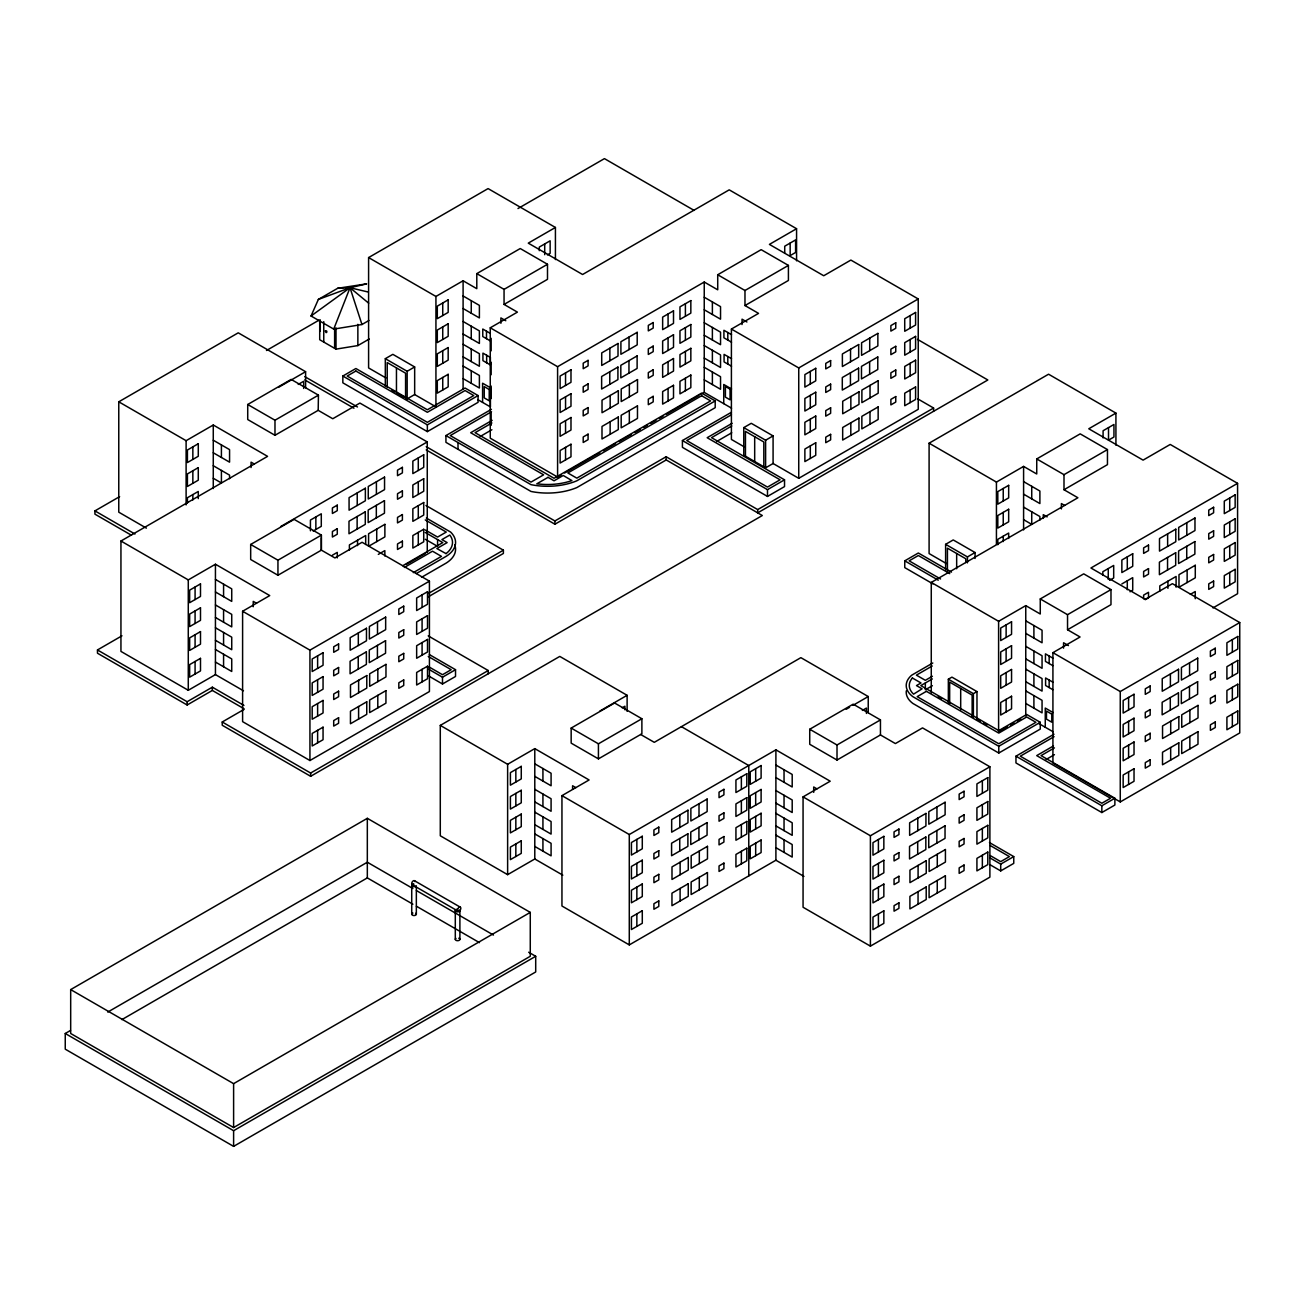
<?xml version="1.0" encoding="UTF-8"?>
<svg xmlns="http://www.w3.org/2000/svg" width="1305" height="1305" viewBox="0 0 1305 1305"><rect width="100%" height="100%" fill="white"/><g stroke="black" fill="none" stroke-linecap="round" stroke-linejoin="round"><path stroke-width="1.5" d="M318.192 410.341L318.436 395.154L291.162 379.412L247.722 404.501L247.722 419.541L274.98 435.283L318.192 410.341L332.759 418.742L359.903 403.066L427.257 441.938L427.257 552.325M333.721 329.105L350.017 287.736L366.64 283.87L337.669 288.291L318.355 299.432L311.047 316.006L333.721 329.105L361.958 324.521L368.923 320.492M416.262 885.704L416.034 886.03A2.3 1.338 0 0 1 412.201 886.177A2.3 1.338 0 0 1 413.44 884.072M912.423 678.013L911.461 679.187A28.547 16.476 0 0 0 912.13 692.629L913.565 694.146L922.08 688.812L916.485 685.582L921.004 682.972L912.358 677.98M311.047 316.006L350.017 287.736L367.733 291.912M146.388 528.134L118.771 512.18L118.771 401.81L238.244 332.824L305.598 371.697L305.598 387.764M385.921 377.944L368.597 367.945L368.597 257.574L488.086 188.589L555.424 227.462L555.424 259.581M266.481 350.49L318.942 320.198M517.987 208.539L604.443 158.623L694.146 210.415M118.771 401.81L186.109 440.682L213.27 425.006L267.574 456.358L120.941 541.02L120.941 651.407L188.279 690.28L215.439 674.603L243.464 690.785M278.438 387.389L305.598 371.697M368.597 257.574L435.935 296.447L463.096 280.771L476.798 288.682L476.798 273.626L520.238 248.537L547.496 264.279L547.496 279.335L504.056 304.424L504.056 289.367L547.496 264.279M555.424 227.462L528.264 243.138L582.585 274.507L729.218 189.845L796.572 228.718L796.572 260.821M319.709 320.426L319.709 339.724L336.005 349.136L357.864 345.58L369.282 338.99M298.241 384.42L303.673 381.288L303.673 388.45M131.479 535.262L94.922 514.154L94.922 510.891L119.62 496.634M547.431 254.915L550.139 253.349L550.139 240.805L539.275 247.085L539.275 250.674M342.84 376.036L355.874 368.516L427.355 409.786L465.053 388.025L478.087 395.562L478.087 402.332L427.355 431.612L342.84 382.822L342.84 376.036L427.355 424.843L478.087 395.562M247.722 404.501L274.98 420.226L318.436 395.154M385.318 386.28L385.318 358.679L392.838 354.34L414.664 366.95L414.664 394.55L435.935 406.817L435.935 296.447M385.318 358.679L407.16 371.289L414.664 366.95M561.117 475.036L557.594 477.059L490.256 438.186L490.256 327.8L517.416 312.123L504.056 304.424M387.226 387.373L387.226 362.578L405.578 373.181L405.578 397.976L407.16 398.89L414.762 394.485M120.941 541.02L188.279 579.909L215.439 564.233L269.744 595.586L242.6 611.262L242.6 721.649L309.938 760.521L429.427 691.536L429.427 581.165L362.072 542.276L334.928 557.953L321.405 550.155L321.389 535.115L294.131 519.374L250.674 544.462L250.674 559.502L277.949 575.244L321.405 550.155M280.608 526.6L427.257 441.938M490.256 327.8L557.594 366.689L704.243 282.027L717.717 289.808L717.717 274.751L761.158 249.663L788.416 265.404L788.416 280.461L744.976 305.549L744.976 290.493L788.416 265.404M796.572 228.718L769.412 244.394L823.732 275.747L850.876 260.07L918.231 298.959L918.231 409.33L798.742 478.315L773.082 463.503L773.082 435.903L751.256 423.309L743.768 427.616L743.768 455.217L765.611 467.826L773.213 463.438M491.887 422.967L475.069 432.673L554.054 478.283L701.633 393.082L715.205 400.912L715.205 407.682L576.826 487.581A49.998 28.857 0 0 1 531.005 491.447L445.935 442.346L445.935 435.576L491.414 409.313M491.512 411.744L450.258 435.576L531.005 482.1L543.614 474.824L470.681 432.722L492.164 420.324M243.921 708.68L212.34 690.443L187.137 704.994L97.467 653.218L97.467 649.955L121.969 635.812M313.151 531.037L321.291 526.339L321.291 513.795L310.427 520.059L310.427 530.809M480.11 436.539L491.887 429.737M250.674 544.462L277.949 560.204L321.389 535.115M332.4 555.196L337.277 552.374L337.277 557.888M744.633 447.077L731.404 439.442L731.404 329.056L758.548 313.379L744.976 305.549M378.32 554.38L384.844 550.612L384.844 555.979M402.723 565.734L442.787 542.603L425.3 532.505M406.165 564.494L425.495 553.336M564.625 472.997L599.778 452.721M603.285 450.682L615.585 443.586M619.092 441.563L631.392 434.451M634.915 432.428L640.184 429.378M643.708 427.355L647.215 425.332M650.722 423.293L656.007 420.259M659.514 418.22L663.022 416.197M666.545 414.158L698.991 395.431M700.671 394.453L704.243 392.397L731.55 408.171M404.354 567.463L432.51 551.199L441.465 556.37L413.31 572.634M97.467 649.955L187.137 701.731L212.34 687.18L243.921 705.418M416.311 573.564L446.082 556.37A35.284 20.374 0 0 0 450.617 532.065L426.344 518.052M715.205 400.912L576.826 480.811A49.998 28.857 0 0 1 531.005 484.661L445.935 435.576M421.564 577.299L446.082 563.14A35.284 20.374 0 0 0 454.76 544.903M242.6 611.262L309.938 650.151L429.427 581.165M731.404 329.056L798.742 367.945L918.231 298.959M731.746 426.001L711.535 437.664L784.533 479.816L784.533 486.586L767.487 496.438L682.417 447.338L682.417 440.552L731.404 412.282M731.436 414.762L686.74 440.552L767.487 487.091L780.096 479.816L707.163 437.713L732.138 423.293M428.268 593.547L503.387 550.188L503.387 553.451L428.268 596.809M426.229 446.669L554.902 520.956L666.137 456.734L757.699 509.586L933.597 408.025L933.597 411.287M426.229 449.931L554.902 524.219L666.219 459.947L762.316 515.524L310.639 776.296L222.225 725.254L222.225 721.991L244.068 709.382M716.592 441.53L731.746 432.787M743.768 427.616L765.611 440.225L773.082 435.903M428.709 669.253L442.493 677.213L455.527 669.693L455.527 676.463L442.493 683.999L428.709 676.023M682.417 440.552L767.487 489.652L784.533 479.816M757.699 509.586L757.699 512.849L987.836 379.983L917.497 339.365M222.225 721.991L310.639 773.033L488.217 670.525L488.217 673.788M562.814 875.166L534.789 858.984L507.629 874.66L440.291 835.787L440.291 725.401L559.78 656.415L627.118 695.304L627.118 711.356M946.353 563.548L929.095 553.565L929.095 443.194L1048.567 374.209L1115.922 413.098L1115.922 445.201M70.682 989.598L367.325 818.317L530.27 912.391L530.27 956.288L233.611 1127.553L70.682 1033.495L70.682 989.598L233.611 1083.656L530.27 912.391M440.291 725.401L507.629 764.29L534.789 748.613L589.093 779.966L561.949 795.642L561.949 906.013L629.287 944.902L775.904 860.223L775.904 749.837L830.208 781.206L803.064 796.882L803.064 907.252L870.402 946.141L989.891 877.156L989.891 766.769L922.537 727.896L895.393 743.573L880.451 734.943L837.011 760.032L809.736 744.29L809.736 729.25L853.193 704.162L880.451 719.903L880.451 734.943M599.957 710.98L627.118 695.304M929.095 443.194L996.433 482.083L1023.593 466.407L1036.741 473.992L1036.741 458.936L1080.197 433.864L1107.456 449.589L1107.456 464.645L1063.999 489.734L1063.999 474.677L1107.456 449.589M1115.922 413.098L1088.762 428.774L1143.082 460.127L1170.226 444.45L1237.58 483.339L1237.58 593.71L1212.981 607.918M571.166 728.076L614.606 703.004L641.881 718.745L641.881 733.785L598.424 758.874L571.166 743.132L571.166 728.076L598.424 743.817L641.881 718.745M622.208 707.783L624.916 706.217L624.916 709.806M528.672 952.242L535.702 956.288L535.702 971.964L233.611 1146.377L65.25 1049.171L65.25 1033.495L70.519 1030.444M107.76 1012.076L367.325 862.23L412.886 888.526M932.977 583.906L904.757 567.61L904.757 560.84L918.345 553.01L951.476 572.128M121.887 1019.613L367.325 877.906L412.886 904.202M945.619 569.942L945.619 544.332L953.221 539.944L975.063 552.537L975.063 558.458M945.619 544.332L967.445 556.925L975.063 552.537M640.673 734.487L654.278 742.333L800.879 657.655L868.233 696.544L868.233 712.595M931.264 692.792L931.264 582.422L1077.897 497.76L1063.999 489.734M629.287 944.902L629.287 834.531L775.904 749.837M846.162 709.284L849.555 707.31M852.964 705.352L868.233 696.544M931.264 582.422L998.602 621.294L1025.763 605.618L1040.264 614.002L1040.264 598.946L1083.721 573.857L1110.979 589.599L1110.979 604.655L1067.539 629.744L1067.539 614.688L1110.979 589.599M1237.58 483.339L1090.931 568.001L1145.252 599.354L1172.412 583.678L1239.75 622.55L1239.75 732.937L1120.261 801.923L1052.923 763.034L1052.923 652.663L1080.067 636.987L1067.539 629.744M932.798 663.005L911.771 675.142A31.614 18.254 0 0 0 912.848 696.658L998.782 746.264L1040.264 722.301L1040.264 729.087L998.782 753.034L912.848 703.428A31.614 18.254 0 0 1 906.306 690.851M932.227 665.99L916.387 675.142L925.343 680.313L932.39 676.251M862.36 710.426L866.438 708.077L866.438 713.444M932.357 678.926L920.824 685.582L998.782 730.588L1026.692 714.471L1040.264 722.301M1109.609 580.334L1113.687 577.985L1113.687 565.44L1102.823 571.721L1102.823 575.309M932.357 685.712L925.343 689.758L925.343 682.972M948.344 702.857L948.344 679.204L951.932 677.132L976.972 691.585L976.972 719.186L980.3 721.11M809.736 729.25L837.011 744.992L880.451 719.903M1121.86 583.939L1132.724 577.658L1132.724 590.203L1130.016 591.769M948.344 679.204L973.383 693.656L976.972 691.585M1145.252 599.696L1148.514 597.821L1148.514 592.291L1143.62 595.113L1143.62 598.799M65.25 1033.495L233.611 1130.701L535.702 956.288M1190.356 594.362L1195.25 591.54L1195.25 598.718M1007.101 726.771L998.602 731.681L998.602 621.294M1010.494 724.813L1013.887 722.856M1017.28 720.898L1020.673 718.941M803.064 796.882L870.402 835.755L989.891 766.769M1052.923 652.663L1120.261 691.536L1239.75 622.55M1054.44 747.879L1041.047 755.611L1114.878 798.252L1114.878 805.022L1101.844 812.542L1015.959 762.952L1015.959 756.182L1053.983 734.226M1054.065 736.689L1020.298 756.182L1101.844 803.26L1110.539 798.252L1036.708 755.611L1053.445 745.954M1046.072 759.494L1054.44 754.665M990.185 858.038L1000.707 864.122L1013.757 856.602L1013.757 863.372L1000.707 870.908L990.185 864.823M1015.959 756.182L1101.844 805.772L1114.878 798.252M318.355 299.432L350.017 287.736L368.679 303.168M337.669 288.291L350.017 287.736L361.958 324.521M717.717 274.751L744.976 290.493M1036.741 458.936L1063.999 474.677M917.774 398.89L933.597 408.025M704.243 297.23L720.539 306.642L720.539 319.187L704.243 309.774M1023.593 481.61L1039.889 491.023L1039.889 503.567L1023.593 494.155M746.917 321.992L742.039 319.17L742.039 324.537M1064.635 505.426L1061.389 503.551L1061.389 508.917M731.518 334.667L723.916 330.279L723.916 337.799L731.518 342.187M1047.148 516.894L1043.266 514.643L1043.266 518.411M704.243 322.743L720.539 332.155L720.539 344.699L704.243 335.287M1023.593 507.123L1039.889 516.519L1039.889 520.108M1023.593 519.667L1031.733 524.365L1031.733 511.821M731.518 358.679L724.079 354.373L724.079 361.909L731.518 366.199M704.243 345.564L720.539 354.96L720.539 367.504L704.243 358.092M704.243 367.309L720.539 376.721L720.539 389.265L704.243 379.853M731.55 388.988L723.737 384.469L723.737 403.653M476.798 273.626L504.056 289.367M1040.264 598.946L1067.539 614.688M949.73 573.645L918.345 555.522L909.128 560.84L940.546 578.98M463.096 295.974L479.392 305.386L479.392 317.931L463.096 308.518M505.785 320.736L500.892 317.914L500.892 323.297M1025.763 620.837L1042.059 630.233L1042.059 642.778L1025.763 633.382M1068.452 645.584L1063.559 642.761L1063.559 648.145M904.757 560.84L938.262 580.187M490.207 333.313L482.768 329.023L482.768 336.543L490.207 340.833M1052.874 658.16L1045.436 653.87L1045.436 661.39L1052.874 665.697M463.096 321.487L479.392 330.899L479.392 343.443L463.096 334.031M1025.763 646.35L1042.059 655.746L1042.059 668.291L1025.763 658.878M1052.874 682.172L1045.599 677.98L1045.599 685.5L1052.874 689.709M463.096 344.308L479.392 353.704L479.392 366.248L463.096 356.852M1025.763 669.155L1042.059 678.567L1042.059 691.095L1025.763 681.699M463.096 366.069L479.392 375.465L479.392 388.009L463.096 378.597M1025.763 690.916L1042.059 700.312L1042.059 712.856L1025.763 703.46M1053.086 712.579L1045.256 708.06L1045.256 727.26M477.712 399.591L490.419 406.915L490.419 387.732L482.589 383.213L482.589 402.397M1038.764 723.508L1053.086 731.762M938.148 696.772L941.59 698.762M983.627 723.035L986.955 724.944M391.843 390.048L394.926 391.826M404.061 397.095L396.459 392.707L396.459 367.912M304.799 376.656L357.488 406.981M304.799 379.918L353.949 408.204M425.968 505.492L503.387 550.188M989.451 842.573L1013.757 856.602M990.104 845.461L1009.401 856.602L1000.707 861.626L990.185 855.542M425.251 519.928L446.261 532.065L437.583 537.073L425.3 529.993M425.3 539.275L437.583 546.355L437.583 539.585M213.27 440.225L229.566 449.621L229.566 462.166L213.27 452.77M254.312 464.042L251.066 462.149L251.066 467.533M775.904 765.056L792.2 774.452L792.2 786.997L775.904 777.601M816.946 788.873L813.7 786.98L813.7 792.363M681.422 726.657L748.776 765.546L748.776 875.916M213.27 465.722L229.566 475.134L229.566 478.723M775.904 790.569L792.2 799.965L792.2 812.509L775.904 803.113M213.27 478.266L221.41 482.981L221.41 470.436M775.904 813.374L792.2 822.786L792.2 835.331L775.904 825.918M775.904 835.135L792.2 844.547L792.2 857.091L775.904 847.679M428.203 635.878L488.217 670.525M429.378 654.588L455.527 669.693M428.268 656.464L451.187 669.693L442.493 674.718L428.709 666.741M775.904 860.223L803.929 876.405M215.439 579.436L231.735 588.849L231.735 601.393L215.439 591.981M534.789 763.817L551.085 773.229L551.085 785.773L534.789 776.361M256.498 603.253L253.235 601.377L253.235 606.743M575.848 787.633L572.585 785.757L572.585 789.329M94.922 510.891L134.97 534.022M561.949 795.642L629.287 834.531M215.439 604.949L231.735 614.361L231.735 626.906L215.439 617.493M534.789 789.329L551.085 798.742L551.085 811.27L534.789 801.874M215.439 627.77L231.735 637.166L231.735 649.711L215.439 640.298M534.789 812.134L551.085 821.546L551.085 834.091L534.789 824.678M215.439 649.515L231.735 658.927L231.735 671.471L215.439 662.059M534.789 833.895L551.085 843.307L551.085 855.852L534.789 846.439M414.37 880.663L460.208 907.122M412.315 884.757L458.153 911.233M416.393 890.548L493.469 935.049M416.393 906.225L479.457 942.634M1232.344 639.629L1232.344 652.174M1232.344 663.544L1232.344 676.088M1232.344 687.344L1232.344 699.888M1232.344 714.096L1232.344 726.64M1229.718 497.988L1229.718 510.532M1229.718 521.902L1229.718 534.446M1229.718 545.702L1229.718 558.246M1229.718 572.455L1229.718 584.999M1189.883 710.099L1189.883 722.644M1189.85 736.363L1189.85 748.907M1189.573 662.826L1189.573 675.37M1189.475 686.414L1189.475 698.958M1187.142 569.991L1187.142 582.536M1186.816 522.701L1186.816 535.246M1186.734 546.289L1186.734 558.834M1176.099 587.201L1176.099 576.451L1159.802 585.863L1159.802 591.23M1170.699 721.274L1170.699 733.818M1170.667 747.537L1170.667 760.081M1170.389 674L1170.389 686.544M1170.291 697.571L1170.291 710.116M1167.942 581.149L1167.942 588.327M1167.632 533.875L1167.632 546.42M1167.551 557.463L1167.551 570.008M1128.597 697.408L1128.597 709.953M1128.597 721.322L1128.597 733.867M1128.597 745.122L1128.597 757.667M1128.597 771.875L1128.597 784.419M1127.292 556.876L1127.292 569.42M1127.292 580.79L1127.292 589.762M1120.261 691.536L1120.261 801.923M1108.516 427.616L1108.516 440.16L1113.948 437.012L1113.948 424.468L1103.084 430.748L1103.084 437.909M1108.255 568.589L1108.255 579.338M1101.844 805.772L1101.844 812.542M1049.155 656.024L1049.155 663.544M1049.155 680.036L1049.155 687.556M1033.903 625.535L1033.903 638.08M1033.903 651.048L1033.903 663.593M1033.903 673.853L1033.903 686.397M1033.903 695.614L1033.903 708.158M1031.733 486.308L1031.733 498.853M1025.763 605.618L1025.763 716.005M1023.593 466.407L1023.593 529.928M1008.667 538.443L1008.667 533.06L997.803 539.34L997.803 544.707M1006.122 624.899L1006.122 637.444M1006.122 648.813L1006.122 661.358M1006.122 672.63L1006.122 685.174M1006.122 699.366L1006.122 711.91M1003.235 488.478L1003.235 501.022M1003.235 512.392L1003.235 524.936M1003.235 536.192L1003.235 541.575M1000.707 864.122L1000.707 870.908M998.782 746.264L998.782 753.034M996.433 482.083L996.433 544.283M982.355 780.749L982.355 793.293M982.355 804.663L982.355 817.207M982.355 828.479L982.355 841.024M982.355 855.215L982.355 867.76M973.383 693.656L973.383 717.31M972.143 716.624L972.143 695.108L949.665 682.124L949.665 703.64M967.445 556.925L967.445 562.847M965.782 562.569L965.782 558.768L947.43 548.165L947.43 571.052M960.692 688.485L960.692 710.002M956.663 553.499L956.663 568.752M937.284 854.237L937.284 866.781M937.251 880.484L937.251 893.028M936.957 806.947L936.957 819.491M936.876 830.535L936.876 843.079M918.084 865.394L918.084 877.939M918.051 891.658L918.051 904.202M917.774 818.121L917.774 830.665M917.692 841.709L917.692 854.237M910.156 315.598L910.156 328.142M910.156 339.512L910.156 352.056M910.156 363.312L910.156 375.856M910.156 390.065L910.156 402.609M878.412 839.507L878.412 852.035M878.412 863.421L878.412 875.965M878.412 887.221L878.412 899.765M878.412 913.973L878.412 926.501M870.402 835.755L870.402 946.141M870.027 385.367L870.027 397.911M869.995 411.63L869.995 424.174M869.717 338.093L869.717 350.637M869.636 361.681L869.636 374.225M850.844 396.541L850.844 409.085M850.811 422.804L850.811 435.332M850.534 349.251L850.534 361.795M850.436 372.839L850.436 385.383M837.011 744.992L837.011 760.032M810.307 371.436L810.307 383.98M810.307 395.366L810.307 407.894M810.307 419.166L810.307 431.71M810.307 445.902L810.307 458.447M798.742 367.945L798.742 478.315M790.161 243.056L790.161 255.601L795.593 252.469L795.593 239.924L784.729 246.205L784.729 253.366M784.044 769.754L784.044 782.299M784.044 795.267L784.044 807.811M784.044 818.072L784.044 830.616M784.044 839.833L784.044 852.377M767.487 489.652L767.487 496.438M765.611 440.225L765.611 467.826M763.817 466.782L763.817 441.987L745.449 431.384L745.449 456.195M755.677 768.678L755.677 781.222M755.677 792.592L755.677 805.136M755.677 816.408L755.677 828.952M755.677 843.144L755.677 855.688M754.682 436.718L754.682 461.513M741.371 776.85L741.371 789.395M741.371 800.764L741.371 813.309M741.371 824.564L741.371 837.109M741.371 851.317L741.371 863.861M727.799 332.514L727.799 340.034M727.799 356.526L727.799 364.046M712.383 301.944L712.383 314.489M712.383 327.441L712.383 339.985M712.383 350.262L712.383 362.806M712.383 372.023L712.383 384.567M704.243 282.027L704.243 392.397M699.317 851.023L699.317 863.567M699.284 877.286L699.284 889.831M699.007 803.75L699.007 816.294M698.925 827.337L698.925 839.882M685.402 303.722L685.402 316.267M685.402 327.637L685.402 340.181M685.402 351.437L685.402 363.981M685.402 378.189L685.402 390.733M680.133 862.197L680.133 874.742M680.101 888.46L680.101 901.005M679.823 814.924L679.823 827.452M679.742 838.495L679.742 851.039M668.078 313.967L668.078 326.511M668.078 337.881L668.078 350.425M668.078 361.681L668.078 374.225M668.078 388.433L668.078 400.978M666.137 456.734L666.137 459.996M636.856 839.392L636.856 851.937M636.856 863.306L636.856 875.851M636.856 887.106L636.856 899.651M636.856 913.859L636.856 926.403M629.369 384.322L629.369 396.851M629.336 410.569L629.336 423.114M629.043 337.033L629.043 349.577M628.961 360.62L628.961 373.165M610.169 395.48L610.169 408.025M610.136 421.743L610.136 434.288M609.859 348.207L609.859 360.751M609.778 371.778L609.778 384.322M598.424 743.817L598.424 758.874M565.554 372.904L565.554 385.448M565.554 396.834L565.554 409.379M565.554 420.634L565.554 433.178M565.554 447.37L565.554 459.915M557.594 366.689L557.594 477.059M554.902 520.956L554.902 524.219M544.707 243.953L544.707 254.703M542.929 768.514L542.929 781.059M542.929 794.027L542.929 806.572M542.929 816.848L542.929 829.393M542.929 838.593L542.929 851.137M534.789 748.613L534.789 858.984M515.834 769.493L515.834 782.038M515.834 793.407L515.834 805.952M515.834 817.207L515.834 829.752M515.834 843.96L515.834 856.504M507.629 764.29L507.629 874.66M491.153 338.305L491.153 350.849M491.153 362.235L491.153 374.763M491.153 386.035L491.153 398.58M491.153 412.772L491.153 425.316M486.651 355.27L486.651 362.79M486.488 331.16L486.488 338.696M471.252 300.688L471.252 313.233M471.252 326.201L471.252 338.729M471.252 349.006L471.252 361.55M471.252 370.767L471.252 383.311M463.096 280.771L463.096 389.347M459.898 910.515L459.898 939.355M458.006 442.525L458.006 449.312M455.298 910.515L455.298 939.355M442.738 302.988L442.738 315.533M442.738 326.903L442.738 339.447M442.738 350.719L442.738 363.263M442.738 377.455L442.738 389.999M442.493 677.213L442.493 683.999M427.355 424.843L427.355 431.612M422.086 594.868L422.086 607.412M422.086 618.782L422.086 631.326M422.086 642.582L422.086 655.126M422.086 669.335L422.086 681.879M418.285 457.941L418.285 470.485M418.285 481.855L418.285 494.399M418.285 505.655L418.285 518.199M418.285 532.407L418.285 544.952M416.344 887.286L416.344 914.218M411.728 885.361L411.728 914.218M407.16 371.289L407.16 398.89M377.83 669.09L377.83 681.634M377.798 695.353L377.798 707.881M377.504 621.8L377.504 634.344M377.422 645.388L377.422 657.932M376.721 529.047L376.721 541.591M376.411 481.773L376.411 494.318M376.329 505.361L376.329 517.906M367.325 818.317L367.325 877.906M365.677 544.479L365.677 535.523L349.397 544.919L349.397 550.302M358.63 680.248L358.63 692.792M358.598 706.511L358.598 719.055M358.32 632.974L358.32 645.518M358.239 656.562L358.239 669.106M357.864 324.341L357.864 345.58M357.537 540.221L357.537 545.604M357.227 492.947L357.227 505.475M357.13 516.519L357.13 529.063M336.005 327.898L336.005 349.136M334.618 327.93L334.618 348.321M323.754 321.666L323.754 342.057M321.291 537.709L321.291 550.253M320.182 319.823L320.182 331.111M317.621 655.844L317.621 668.388M317.621 679.758L317.621 692.303M317.621 703.558L317.621 716.102M317.621 730.311L317.621 742.855M315.859 516.927L315.859 529.471M310.639 773.033L310.639 776.296M309.938 650.151L309.938 760.521M277.949 560.204L277.949 575.244M274.98 420.226L274.98 435.283M233.611 1083.656L233.611 1127.553M233.611 1130.701L233.611 1146.377M223.579 584.151L223.579 596.695M223.579 609.663L223.579 622.191M223.579 632.468L223.579 645.013M223.579 654.229L223.579 666.773M221.41 444.923L221.41 457.468M215.439 564.233L215.439 674.603M213.27 425.006L213.27 488.543M212.34 687.18L212.34 690.443M198.278 498.624L198.278 491.463L187.414 497.727L187.414 503.11M195.081 587.022L195.081 599.566M195.081 610.936L195.081 623.48M195.081 634.752L195.081 647.28M195.081 661.488L195.081 674.033M192.846 446.881L192.846 459.409M192.846 470.795L192.846 483.339M192.846 494.595L192.846 499.962M188.279 579.909L188.279 690.28M187.137 701.731L187.137 704.994M186.109 440.682L186.109 504.904M415.659 913.272A2.3 1.338 0 0 1 415.512 915.229A2.3 1.338 0 0 1 412.152 914.968A2.3 1.338 0 0 1 412.886 913.06M458.74 938.213A2.3 1.338 0 0 1 459.474 940.122A2.3 1.338 0 0 1 456.114 940.383A2.3 1.338 0 0 1 455.967 938.426M459.817 910.172A2.3 1.338 0 0 1 458.381 911.771A2.3 1.338 0 0 1 455.51 911.069A2.3 1.338 0 0 1 456.44 909.357L456.995 909.226A2.3 1.338 0 0 1 457.598 909.177M413.93 884.138A2.3 1.338 -60 0 1 411.776 884.138A2.3 1.338 -60 0 1 413.033 881.038A2.3 1.338 -60 0 1 414.974 881.576M325.402 330.948C326.152 335.238 328.338 329.92 325.402 330.948M446.049 553.63L436.849 548.54L447.142 542.603L441.922 539.585L449.785 535.05L450.845 536.583A32.201 18.596 0 0 1 446.049 553.63M198.278 443.733L187.414 450.013L187.414 462.557L198.278 456.277L198.278 443.733M448.17 299.856L437.305 306.137L437.305 318.665L448.17 312.401L448.17 299.856M355.874 371.028L347.179 376.036L427.355 422.331L473.748 395.562L465.053 390.538L427.355 412.298L355.874 371.028M198.278 467.647L187.414 473.927L187.414 486.471L198.278 480.191L198.278 467.647M448.17 323.771L437.305 330.051L437.305 342.595L448.17 336.315L448.17 323.771M448.17 347.57L437.305 353.851L437.305 366.395L448.17 360.115L448.17 347.57M448.17 374.323L437.305 380.603L437.305 393.131L448.17 386.867L448.17 374.323M365.367 488.233L349.071 497.645L349.071 510.19L365.367 500.777L365.367 488.233M384.551 477.075L368.271 486.471L368.271 499.016L384.551 489.62L384.551 477.075M200.497 583.89L189.649 590.154L189.649 602.698L200.497 596.434L200.497 583.89M402.397 467.337L397.503 470.159L397.503 475.689L402.397 472.867L402.397 467.337M423.717 454.809L412.853 461.073L412.853 473.617L423.717 467.337L423.717 454.809M570.986 369.772L560.122 376.052L560.122 388.596L570.986 382.316L570.986 369.772M653.201 322.563L648.308 325.385L648.308 330.899L653.201 328.077L653.201 322.563M673.51 310.835L662.646 317.099L662.646 329.643L673.51 323.379L673.51 310.835M690.834 300.59L679.97 306.854L679.97 319.399L690.834 313.135L690.834 300.59M337.277 505.149L332.4 507.971L332.4 513.485L337.277 510.663L337.277 505.149M588.082 360.359L583.205 363.181L583.205 368.711L588.082 365.889L588.082 360.359M618.015 343.492L601.719 352.905L601.719 365.449L618.015 356.037L618.015 343.492M637.199 332.335L620.903 341.731L620.903 354.275L637.199 344.879L637.199 332.335M365.286 511.821L348.99 521.233L348.99 533.778L365.286 524.365L365.286 511.821M384.469 500.647L368.173 510.059L368.173 522.604L384.469 513.191L384.469 500.647M402.397 490.892L397.503 493.714L397.503 499.244L402.397 496.422L402.397 490.892M653.201 346.119L648.308 348.941L648.308 354.454L653.201 351.632L653.201 346.119M337.277 528.704L332.4 531.526L332.4 537.04L337.277 534.218L337.277 528.704M423.717 478.723L412.853 484.987L412.853 497.531L423.717 491.267L423.717 478.723M570.986 393.686L560.122 399.966L560.122 412.511L570.986 406.23L570.986 393.686M588.082 383.915L583.205 386.737L583.205 392.25L588.082 389.428L588.082 383.915M690.834 324.505L679.97 330.769L679.97 343.313L690.834 337.049L690.834 324.505M200.497 607.804L189.649 614.084L189.649 626.612L200.497 620.348L200.497 607.804M617.918 367.08L601.638 376.493L601.638 389.037L617.918 379.625L617.918 367.08M637.117 355.922L620.821 365.318L620.821 377.863L637.117 368.45L637.117 355.922M673.51 334.749L662.646 341.013L662.646 353.557L673.51 347.293L673.51 334.749M384.877 524.349L368.581 533.761L368.581 546.306L384.877 536.893L384.877 524.349M402.397 514.578L397.503 517.4L397.503 522.913L402.397 520.091L402.397 514.578M653.201 369.788L648.308 372.61L648.308 378.124L653.201 375.302L653.201 369.788M200.497 631.604L189.649 637.884L189.649 650.428L200.497 644.148L200.497 631.604M423.717 502.523L412.853 508.787L412.853 521.331L423.717 515.067L423.717 502.523M570.986 417.502L560.122 423.766L560.122 436.31L570.986 430.046L570.986 417.502M588.082 407.6L583.205 410.423L583.205 415.936L588.082 413.114L588.082 407.6M673.51 358.549L662.646 364.829L662.646 377.373L673.51 371.093L673.51 358.549M690.834 348.305L679.97 354.585L679.97 367.129L690.834 360.849L690.834 348.305M637.509 379.608L621.213 389.021L621.213 401.565L637.509 392.153L637.509 379.608M618.325 390.782L602.029 400.178L602.029 412.723L618.325 403.327L618.325 390.782M402.397 541.135L397.503 543.957L397.503 549.47L402.397 546.648L402.397 541.135M653.201 396.345L648.308 399.167L648.308 404.697L653.201 401.875L653.201 396.345M588.082 434.157L583.205 436.979L583.205 442.493L588.082 439.671L588.082 434.157M423.717 529.275L412.853 535.539L412.853 548.084L423.717 541.803L423.717 529.275M570.986 444.238L560.122 450.519L560.122 463.063L570.986 456.783L570.986 444.238M618.293 417.029L601.997 426.441L601.997 438.986L618.293 429.573L618.293 417.029M637.476 405.871L621.18 415.284L621.18 427.812L637.476 418.416L637.476 405.871M690.834 375.057L679.97 381.321L679.97 393.865L690.834 387.601L690.834 375.057M200.497 658.356L189.649 664.62L189.649 677.165L200.497 670.9L200.497 658.356M673.51 385.301L662.646 391.565L662.646 404.11L673.51 397.846L673.51 385.301M548.051 477.336L536.795 483.829L539.291 484.09A46.915 27.095 0 0 0 571.884 480.583L563.238 475.477L554.054 480.795L548.051 477.336M701.633 395.741L567.854 472.965L576.826 478.152L710.589 400.912L701.633 395.741M427.518 591.72L416.654 598L416.654 610.544L427.518 604.264L427.518 591.72M323.053 652.712L312.189 658.976L312.189 671.52L323.053 665.256L323.053 652.712M403.718 606.156L398.824 608.978L398.824 614.492L403.718 611.67L403.718 606.156M815.739 368.304L804.875 374.584L804.875 387.112L815.739 380.848L815.739 368.304M338.599 643.952L333.705 646.774L333.705 652.304L338.599 649.482L338.599 643.952M366.477 628.276L350.18 637.672L350.18 650.216L366.477 640.804L366.477 628.276M385.66 617.102L369.364 626.514L369.364 639.058L385.66 629.646L385.66 617.102M895.752 322.775L890.875 325.598L890.875 331.111L895.752 328.289L895.752 322.775M830.633 360.572L825.755 363.394L825.755 368.907L830.633 366.085L830.633 360.572M858.674 344.553L842.378 353.965L842.378 366.509L858.674 357.097L858.674 344.553M877.857 333.395L861.577 342.791L861.577 355.335L877.857 345.923L877.857 333.395M915.588 312.466L904.724 318.73L904.724 331.274L915.588 325.01L915.588 312.466M427.518 615.65L416.654 621.914L416.654 634.458L427.518 628.194L427.518 615.65M403.718 629.711L398.824 632.534L398.824 638.047L403.718 635.225L403.718 629.711M323.053 676.626L312.189 682.89L312.189 695.435L323.053 689.171L323.053 676.626M338.599 667.508L333.705 670.33L333.705 675.843L338.599 673.021L338.599 667.508M815.739 392.218L804.875 398.498L804.875 411.042L815.739 404.762L815.739 392.218M366.379 651.848L350.083 661.26L350.083 673.804L366.379 664.392L366.379 651.848M385.562 640.69L369.282 650.086L369.282 662.63L385.562 653.234L385.562 640.69M895.752 346.314L890.875 349.136L890.875 354.666L895.752 351.844L895.752 346.314M830.633 384.127L825.755 386.949L825.755 392.462L830.633 389.64L830.633 384.127M858.592 368.141L842.296 377.536L842.296 390.081L858.592 380.685L858.592 368.141M877.776 356.966L861.479 366.379L861.479 378.923L877.776 369.511L877.776 356.966M915.588 336.38L904.724 342.644L904.724 355.188L915.588 348.924L915.588 336.38M403.718 653.381L398.824 656.203L398.824 661.733L403.718 658.911L403.718 653.381M427.518 639.45L416.654 645.714L416.654 658.258L427.518 651.994L427.518 639.45M338.599 691.193L333.705 694.015L333.705 699.529L338.599 696.707L338.599 691.193M323.053 700.426L312.189 706.706L312.189 719.234L323.053 712.97L323.053 700.426M815.739 416.034L804.875 422.298L804.875 434.842L815.739 428.562L815.739 416.034M366.787 675.55L350.49 684.962L350.49 697.506L366.787 688.094L366.787 675.55M385.97 664.375L369.674 673.788L369.674 686.332L385.97 676.92L385.97 664.375M830.633 407.796L825.755 410.618L825.755 416.148L830.633 413.326L830.633 407.796M895.752 370L890.875 372.822L890.875 378.336L895.752 375.514L895.752 370M878.183 380.669L861.887 390.081L861.887 402.625L878.183 393.213L878.183 380.669M858.984 391.826L842.704 401.239L842.704 413.783L858.984 404.371L858.984 391.826M915.588 360.18L904.724 366.444L904.724 378.988L915.588 372.724L915.588 360.18M403.718 679.938L398.824 682.76L398.824 688.29L403.718 685.468L403.718 679.938M427.518 666.202L416.654 672.466L416.654 685.011L427.518 678.731L427.518 666.202M338.599 717.75L333.705 720.572L333.705 726.086L338.599 723.264L338.599 717.75M385.937 690.639L369.641 700.051L369.641 712.595L385.937 703.183L385.937 690.639M323.053 727.179L312.189 733.443L312.189 745.987L323.053 739.723L323.053 727.179M366.754 701.813L350.458 711.209L350.458 723.753L366.754 714.357L366.754 701.813M815.739 442.77L804.875 449.05L804.875 461.595L815.739 455.315L815.739 442.77M895.752 396.557L890.875 399.379L890.875 404.893L895.752 402.07L895.752 396.557M830.633 434.353L825.755 437.175L825.755 442.705L830.633 439.883L830.633 434.353M858.951 418.089L842.671 427.502L842.671 440.046L858.951 430.634L858.951 418.089M878.151 406.932L861.855 416.328L861.855 428.872L878.151 419.476L878.151 406.932M915.588 386.933L904.724 393.197L904.724 405.741L915.588 399.477L915.588 386.933M521.266 766.361L510.402 772.625L510.402 785.17L521.266 778.906L521.266 766.361M1008.667 485.346L997.803 491.61L997.803 504.154L1008.667 497.89L1008.667 485.346M521.266 790.275L510.402 796.539L510.402 809.084L521.266 802.82L521.266 790.275M1008.667 509.26L997.803 515.524L997.803 528.068L1008.667 521.804L1008.667 509.26M521.266 814.075L510.402 820.356L510.402 832.9L521.266 826.62L521.266 814.075M521.266 840.828L510.402 847.092L510.402 859.636L521.266 853.372L521.266 840.828M746.803 773.718L735.938 779.982L735.938 792.527L746.803 786.263L746.803 773.718M761.109 765.546L750.245 771.81L750.245 784.354L761.109 778.09L761.109 765.546M1011.554 621.767L1000.69 628.031L1000.69 640.576L1011.554 634.312L1011.554 621.767M642.288 836.26L631.424 842.524L631.424 855.069L642.288 848.788L642.288 836.26M707.147 799.052L690.867 808.448L690.867 820.992L707.147 811.596L707.147 799.052M723.916 789.329L719.039 792.151L719.039 797.665L723.916 794.843L723.916 789.329M658.797 827.125L653.919 829.947L653.919 835.461L658.797 832.639L658.797 827.125M687.963 810.209L671.667 819.622L671.667 832.166L687.963 822.754L687.963 810.209M1132.724 553.744L1121.86 560.008L1121.86 572.552L1132.724 566.288L1132.724 553.744M1194.972 518.003L1178.676 527.416L1178.676 539.96L1194.972 530.548L1194.972 518.003M1213.617 507.27L1208.74 510.092L1208.74 515.606L1213.617 512.783L1213.617 507.27M1235.15 494.856L1224.286 501.12L1224.286 513.664L1235.15 507.384L1235.15 494.856M1148.514 545.066L1143.62 547.888L1143.62 553.402L1148.514 550.58L1148.514 545.066M1175.789 529.178L1159.493 538.574L1159.493 551.118L1175.789 541.722L1175.789 529.178M926.419 691.324L917.187 696.658L998.782 743.752L1035.925 722.301L1026.692 716.983L998.782 733.1L926.419 691.324M746.803 797.632L735.938 803.896L735.938 816.441L746.803 810.177L746.803 797.632M761.109 789.46L750.245 795.74L750.245 808.284L761.109 802.004L761.109 789.46M1011.554 645.681L1000.69 651.962L1000.69 664.506L1011.554 658.226L1011.554 645.681M707.065 822.623L690.769 832.035L690.769 844.58L707.065 835.167L707.065 822.623M723.916 812.868L719.039 815.69L719.039 821.22L723.916 818.398L723.916 812.868M642.288 860.174L631.424 866.438L631.424 878.983L642.288 872.719L642.288 860.174M658.797 850.681L653.919 853.503L653.919 859.016L658.797 856.194L658.797 850.681M687.882 833.797L671.586 843.209L671.586 855.737L687.882 846.341L687.882 833.797M1194.874 541.591L1178.594 550.987L1178.594 563.532L1194.874 554.136L1194.874 541.591M1213.617 530.809L1208.74 533.631L1208.74 539.161L1213.617 536.339L1213.617 530.809M1148.514 568.621L1143.62 571.443L1143.62 576.957L1148.514 574.135L1148.514 568.621M1175.691 552.749L1159.395 562.161L1159.395 574.706L1175.691 565.293L1175.691 552.749M1235.15 518.77L1224.286 525.034L1224.286 537.578L1235.15 531.314L1235.15 518.77M746.803 821.432L735.938 827.696L735.938 840.241L746.803 833.977L746.803 821.432M761.109 813.26L750.245 819.54L750.245 832.084L761.109 825.804L761.109 813.26M1011.554 669.481L1000.69 675.762L1000.69 688.306L1011.554 682.026L1011.554 669.481M658.797 874.35L653.919 877.172L653.919 882.702L658.797 879.88L658.797 874.35M723.916 836.554L719.039 839.376L719.039 844.89L723.916 842.068L723.916 836.554M642.288 883.974L631.424 890.238L631.424 902.783L642.288 896.519L642.288 883.974M688.273 857.499L671.993 866.895L671.993 879.44L688.273 870.027L688.273 857.499M707.473 846.325L691.177 855.737L691.177 868.282L707.473 858.869L707.473 846.325M1213.617 554.495L1208.74 557.317L1208.74 562.83L1213.617 560.008L1213.617 554.495M1195.282 565.277L1178.986 574.689L1178.986 587.234L1195.282 577.821L1195.282 565.277M1235.15 542.57L1224.286 548.834L1224.286 561.378L1235.15 555.114L1235.15 542.57M746.803 848.185L735.938 854.449L735.938 866.993L746.803 860.729L746.803 848.185M761.109 840.012L750.245 846.293L750.245 858.821L761.109 852.557L761.109 840.012M1011.554 696.234L1000.69 702.498L1000.69 715.042L1011.554 708.778L1011.554 696.234M707.441 872.588L691.144 881.984L691.144 894.529L707.441 885.133L707.441 872.588M723.916 863.111L719.039 865.933L719.039 871.446L723.916 868.624L723.916 863.111M658.797 900.907L653.919 903.729L653.919 909.259L658.797 906.437L658.797 900.907M688.241 883.746L671.961 893.158L671.961 905.703L688.241 896.29L688.241 883.746M642.288 910.727L631.424 916.991L631.424 929.535L642.288 923.271L642.288 910.727M1213.617 581.051L1208.74 583.873L1208.74 589.387L1213.617 586.565L1213.617 581.051M1235.15 569.323L1224.286 575.587L1224.286 588.131L1235.15 581.851L1235.15 569.323M883.844 836.358L872.98 842.638L872.98 855.183L883.844 848.903L883.844 836.358M945.114 802.249L928.817 811.661L928.817 824.205L945.114 814.793L945.114 802.249M964.052 791.254L959.159 794.076L959.159 799.59L964.052 796.768L964.052 791.254M987.787 777.617L976.923 783.881L976.923 796.425L987.787 790.161L987.787 777.617M898.933 829.05L894.056 831.872L894.056 837.386L898.933 834.564L898.933 829.05M925.93 813.423L909.634 822.819L909.634 835.363L925.93 825.951L925.93 813.423M1134.029 694.276L1123.165 700.54L1123.165 713.085L1134.029 706.821L1134.029 694.276M1178.529 669.286L1162.233 678.698L1162.233 691.242L1178.529 681.83L1178.529 669.286M1197.713 658.128L1181.417 667.524L1181.417 680.068L1197.713 670.672L1197.713 658.128M1215.281 648.21L1210.388 651.032L1210.388 656.546L1215.281 653.723L1215.281 648.21M1150.162 686.006L1145.284 688.828L1145.284 694.358L1150.162 691.536L1150.162 686.006M1237.776 636.481L1226.912 642.761L1226.912 655.306L1237.776 649.025L1237.776 636.481M883.844 860.272L872.98 866.553L872.98 879.097L883.844 872.817L883.844 860.272M945.032 825.837L928.736 835.233L928.736 847.777L945.032 838.381L945.032 825.837M964.052 814.809L959.159 817.631L959.159 823.145L964.052 820.323L964.052 814.809M898.933 852.605L894.056 855.428L894.056 860.941L898.933 858.119L898.933 852.605M925.832 836.994L909.536 846.407L909.536 858.951L925.832 849.539L925.832 836.994M987.787 801.531L976.923 807.811L976.923 820.356L987.787 814.075L987.787 801.531M1134.029 718.19L1123.165 724.454L1123.165 736.999L1134.029 730.735L1134.029 718.19M1178.448 692.873L1162.151 702.286L1162.151 714.83L1178.448 705.418L1178.448 692.873M1197.631 681.699L1181.335 691.112L1181.335 703.656L1197.631 694.244L1197.631 681.699M1215.281 671.765L1210.388 674.587L1210.388 680.101L1215.281 677.279L1215.281 671.765M1150.162 709.561L1145.284 712.383L1145.284 717.913L1150.162 715.091L1150.162 709.561M1237.776 660.412L1226.912 666.676L1226.912 679.22L1237.776 672.956L1237.776 660.412M883.844 884.089L872.98 890.353L872.98 902.897L883.844 896.633L883.844 884.089M898.933 876.275L894.056 879.097L894.056 884.627L898.933 881.805L898.933 876.275M945.424 849.522L929.127 858.935L929.127 871.479L945.424 862.067L945.424 849.522M964.052 838.479L959.159 841.301L959.159 846.815L964.052 843.992L964.052 838.479M926.24 860.696L909.944 870.109L909.944 882.637L926.24 873.241L926.24 860.696M987.787 825.331L976.923 831.611L976.923 844.156L987.787 837.875L987.787 825.331M1134.029 741.99L1123.165 748.271L1123.165 760.799L1134.029 754.535L1134.029 741.99M1178.839 716.576L1162.543 725.972L1162.543 738.516L1178.839 729.12L1178.839 716.576M1198.023 705.401L1181.743 714.814L1181.743 727.358L1198.023 717.946L1198.023 705.401M1215.281 695.435L1210.388 698.257L1210.388 703.787L1215.281 700.964L1215.281 695.435M1150.162 733.247L1145.284 736.069L1145.284 741.583L1150.162 738.76L1150.162 733.247M1237.776 684.212L1226.912 690.476L1226.912 703.02L1237.776 696.756L1237.776 684.212M883.844 910.825L872.98 917.105L872.98 929.649L883.844 923.369L883.844 910.825M926.207 886.96L909.911 896.356L909.911 908.9L926.207 899.504L926.207 886.96M945.391 875.786L929.095 885.198L929.095 897.742L945.391 888.33L945.391 875.786M964.052 865.036L959.159 867.858L959.159 873.371L964.052 870.549L964.052 865.036M898.933 902.848L894.056 905.67L894.056 911.184L898.933 908.362L898.933 902.848M987.787 852.083L976.923 858.364L976.923 870.892L987.787 864.628L987.787 852.083M1134.029 768.743L1123.165 775.007L1123.165 787.551L1134.029 781.287L1134.029 768.743M1178.807 742.822L1162.51 752.235L1162.51 764.779L1178.807 755.367L1178.807 742.822M1197.99 731.665L1181.71 741.077L1181.71 753.605L1197.99 744.209L1197.99 731.665M1150.162 759.804L1145.284 762.626L1145.284 768.139L1150.162 765.317L1150.162 759.804M1215.281 721.991L1210.388 724.813L1210.388 730.343L1215.281 727.521L1215.281 721.991M1237.776 710.964L1226.912 717.228L1226.912 729.772L1237.776 723.492L1237.776 710.964M730.066 389.167L725.401 386.459L725.401 397.128L730.066 399.819L730.066 389.167M490.37 357.423L482.932 353.117L482.932 360.653L490.37 364.943L490.37 357.423M1051.797 714.178L1046.479 711.095L1046.479 719.12L1051.797 722.203L1051.797 714.178M489.228 389.494L484.237 386.606L484.237 397.894L489.228 400.782L489.228 389.494M459.36 910.955A2.3 1.338 -60 0 0 460.502 907.301A2.3 1.338 -60 0 0 457.696 909.259A2.3 1.338 -60 0 0 459.36 910.955"/></g></svg>
